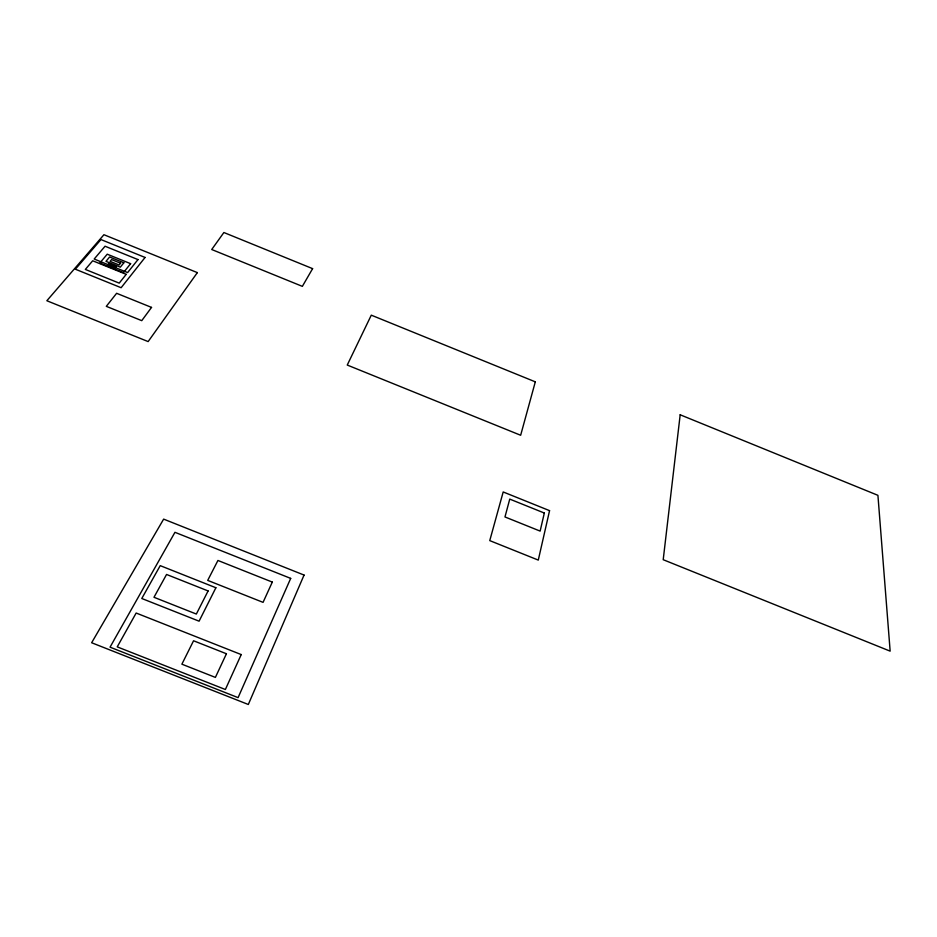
<?xml version="1.0" encoding="UTF-8"?>
<svg xmlns="http://www.w3.org/2000/svg" width="937" height="937" viewBox="0 0 937 937"><rect width="100%" height="100%" fill="white"/><g stroke="black" fill="none" stroke-linecap="round" stroke-linejoin="round"><path stroke-width="1.41" d="M680.18 414.786L663.209 559.705L890.15 651.145L877.922 495.322L680.18 414.786M549.562 510.653L538.283 560.092L489.758 540.614L503.192 491.96L549.562 510.653M544.327 513.031L540.134 531.103L504.973 516.955L509.751 499.105L544.327 513.031M535.308 381.839L520.656 435.26L347.252 365.055L371.286 315.16L535.308 381.839M304.057 575.06L248.317 704.483L91.639 642.747L163.647 519.121L304.057 575.06M290.693 578.387L238.092 697.632L110.039 647.174L174.95 532.31L290.693 578.387M241.231 654.576L225.372 689.503L117.23 646.87L136.158 613.032L241.231 654.576M272.304 582.088L263.063 602.362L207.709 580.39L217.934 560.467L272.304 582.088M226.426 653.757L215.393 677.404L181.883 664.181L193.561 640.767L226.426 653.757M215.885 587.745L199.089 621.184L141.78 598.497L160.227 565.643L215.885 587.745M208.096 590.942L196.348 614.051L153.984 597.279L166.563 574.463L208.096 590.942M312.607 268.638L302.358 286.359L211.715 249.511L223.884 232.517L312.607 268.638M197.356 272.62L148.14 341.583L46.85 300.742L103.937 234.718L197.356 272.62M151.536 307.406L141.756 320.653L106.303 306.34L116.621 293.293L151.536 307.406M145.059 257.452L121.131 287.718L75.358 269.212L100.95 239.556L145.059 257.452M126.214 274.342L119.21 283.126L85.337 269.423L92.693 260.779L126.214 274.342M137.973 259.584L127.619 272.573L94.18 259.034L105.061 246.232L137.973 259.584M130.618 263.672L123.438 272.62L99.79 263.051L107.228 254.196L130.618 263.672M123.871 262.77L120.311 267.162L105.975 261.353L109.606 256.996L123.871 262.77M120.557 263.215L119.104 264.995L110.109 261.353L111.585 259.572L120.557 263.215M116.188 266.506L114.724 268.31L107.404 265.347L108.891 263.555L116.188 266.506"/></g></svg>
